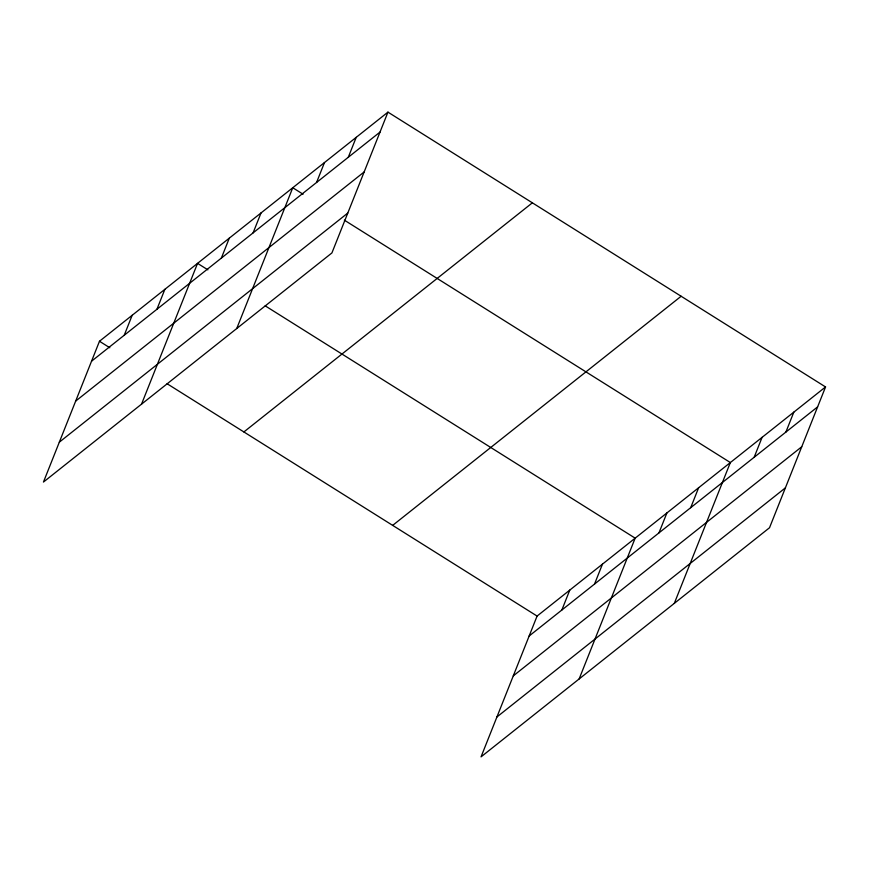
<?xml version="1.0" encoding="UTF-8"?>
<svg xmlns="http://www.w3.org/2000/svg" width="869" height="869" viewBox="0 0 869 869"><rect width="100%" height="100%" fill="white"/><g stroke="black" fill="none" stroke-linecap="round" stroke-linejoin="round"><path stroke-width="1.3" d="M387.954 112.134L99.479 341.256L43.45 482.056L331.915 252.933L387.954 112.134L825.55 386.944L769.521 527.744L481.046 756.866L537.085 616.067L825.55 386.944M124.234 335.238L132.175 315.295M156.931 309.266L164.871 289.323M141.528 404.161L197.556 263.361L207.876 269.835M221.356 258.093L229.297 238.16M253.085 232.892L261.026 212.948M236.726 328.547L292.755 187.747L303.075 194.221M316.555 182.49L324.485 162.546M348.284 157.278L356.214 137.345M561.841 610.038L569.771 590.094M594.526 584.066L602.467 564.133M579.134 678.961L635.163 538.161L265.175 305.823M658.952 532.903L666.892 512.96M690.692 507.692L698.622 487.759M674.322 603.347L730.351 462.547L344.33 220.139M754.151 457.29L762.091 437.346M785.88 432.089L793.821 412.145M91.549 361.2L380.014 132.077M75.679 401.087L364.144 171.964M59.32 442.18L347.796 213.057M243.885 431.947L532.36 202.825M392.669 525.376L681.144 296.253M529.145 635.999L817.61 406.877M513.275 675.886L801.739 446.764M496.916 716.979L785.391 487.857M99.479 341.256L109.798 347.741M167.098 383.729L537.085 616.067"/></g></svg>
